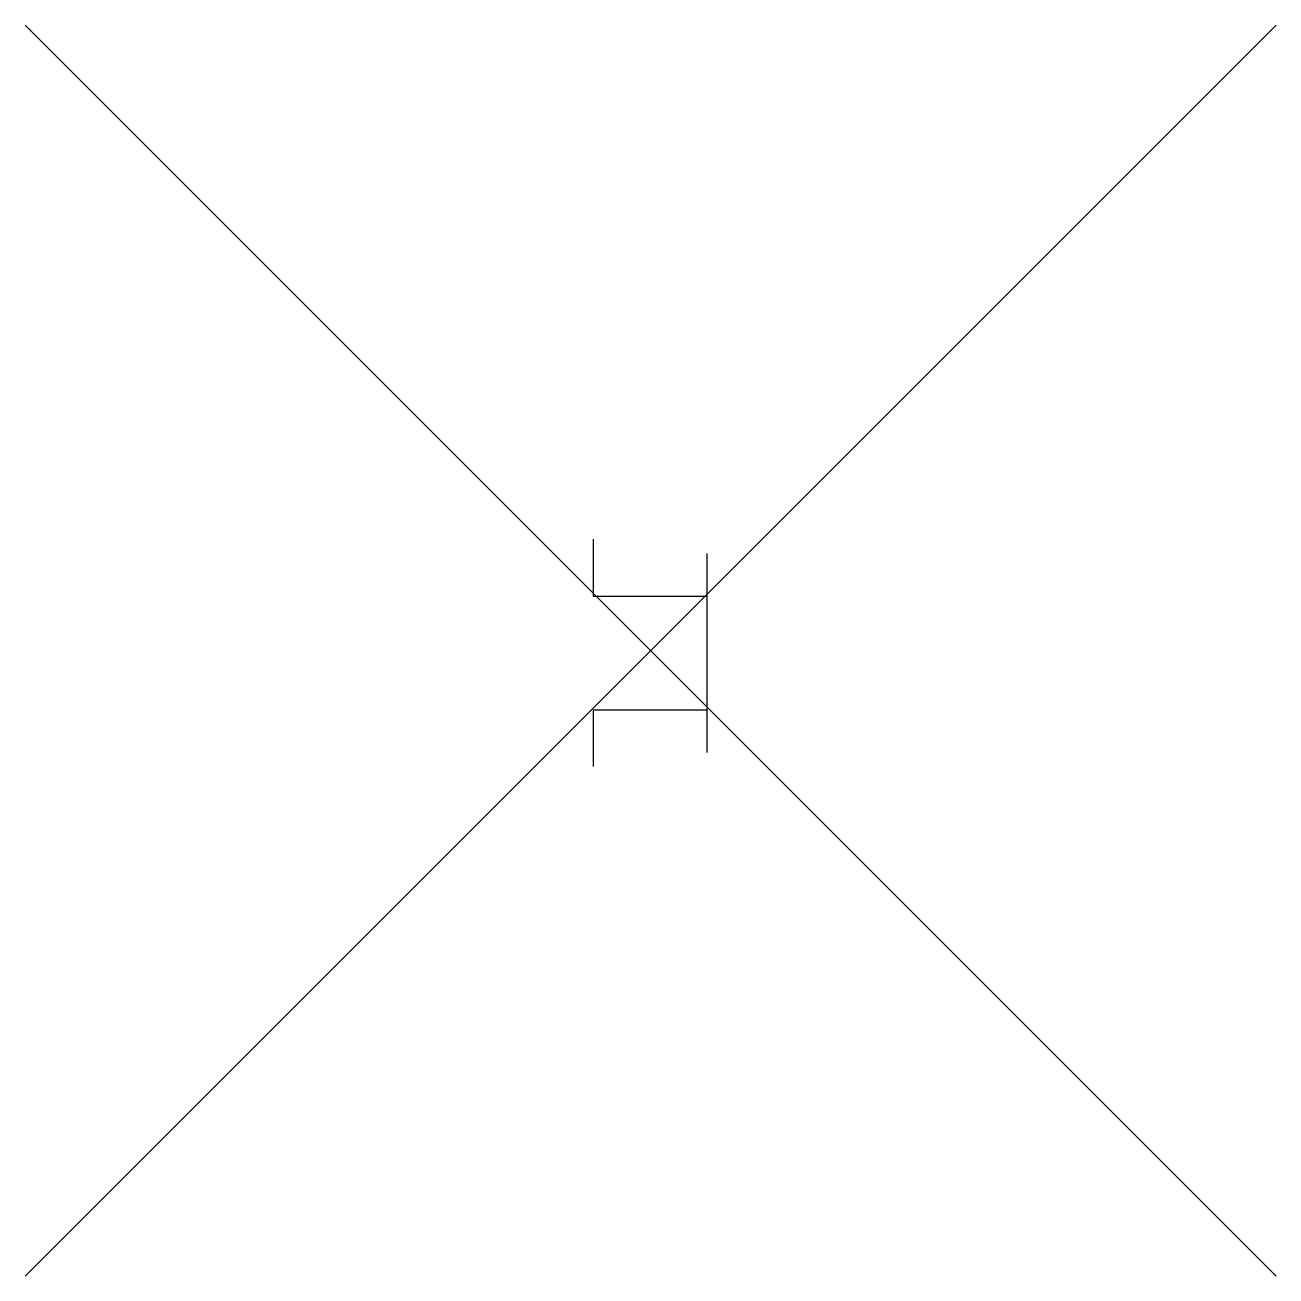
# Model space of a CAD drawing. Extents: x -5 to 6, y -4.5 to 6.5.
import ezdxf

# ---------------------------------------------------------------- set-up
doc = ezdxf.new("R2010")
doc.units = 0

msp = doc.modelspace()

# ---------------------------------------------------------------- linework, layer by layer
for p, q in [((0, 2), (0, 1.5)), ((1, 1.875), (1, 0.125)), ((0, 1.5), (1, 1.5)), ((0, 0.5), (0, 0)), ((0, 0.5), (1, 0.5))]:
    msp.add_line(p, q)
for points in [[(6.004, 6.521), (-4.996, -4.479)], [(-4.996, 6.521), (6.004, -4.479)]]:
    msp.add_lwpolyline(points)

doc.saveas('drawing.dxf')
